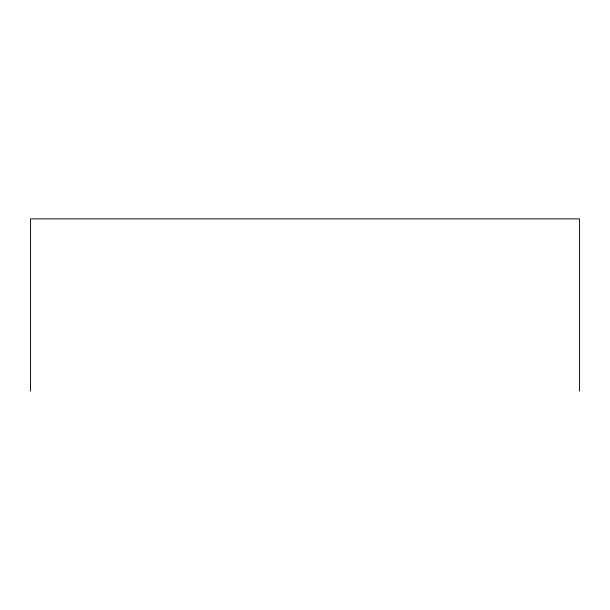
<?xml version="1.0" encoding="UTF-8"?>
<svg xmlns="http://www.w3.org/2000/svg" width="610" height="610" viewBox="0 0 610 610"><rect width="100%" height="100%" fill="white"/><g stroke="black" fill="none" stroke-linecap="round" stroke-linejoin="round"><path stroke-width="0.91" d="M579.5 391.124L579.5 218.876L30.5 218.876L30.5 391.124"/></g></svg>
